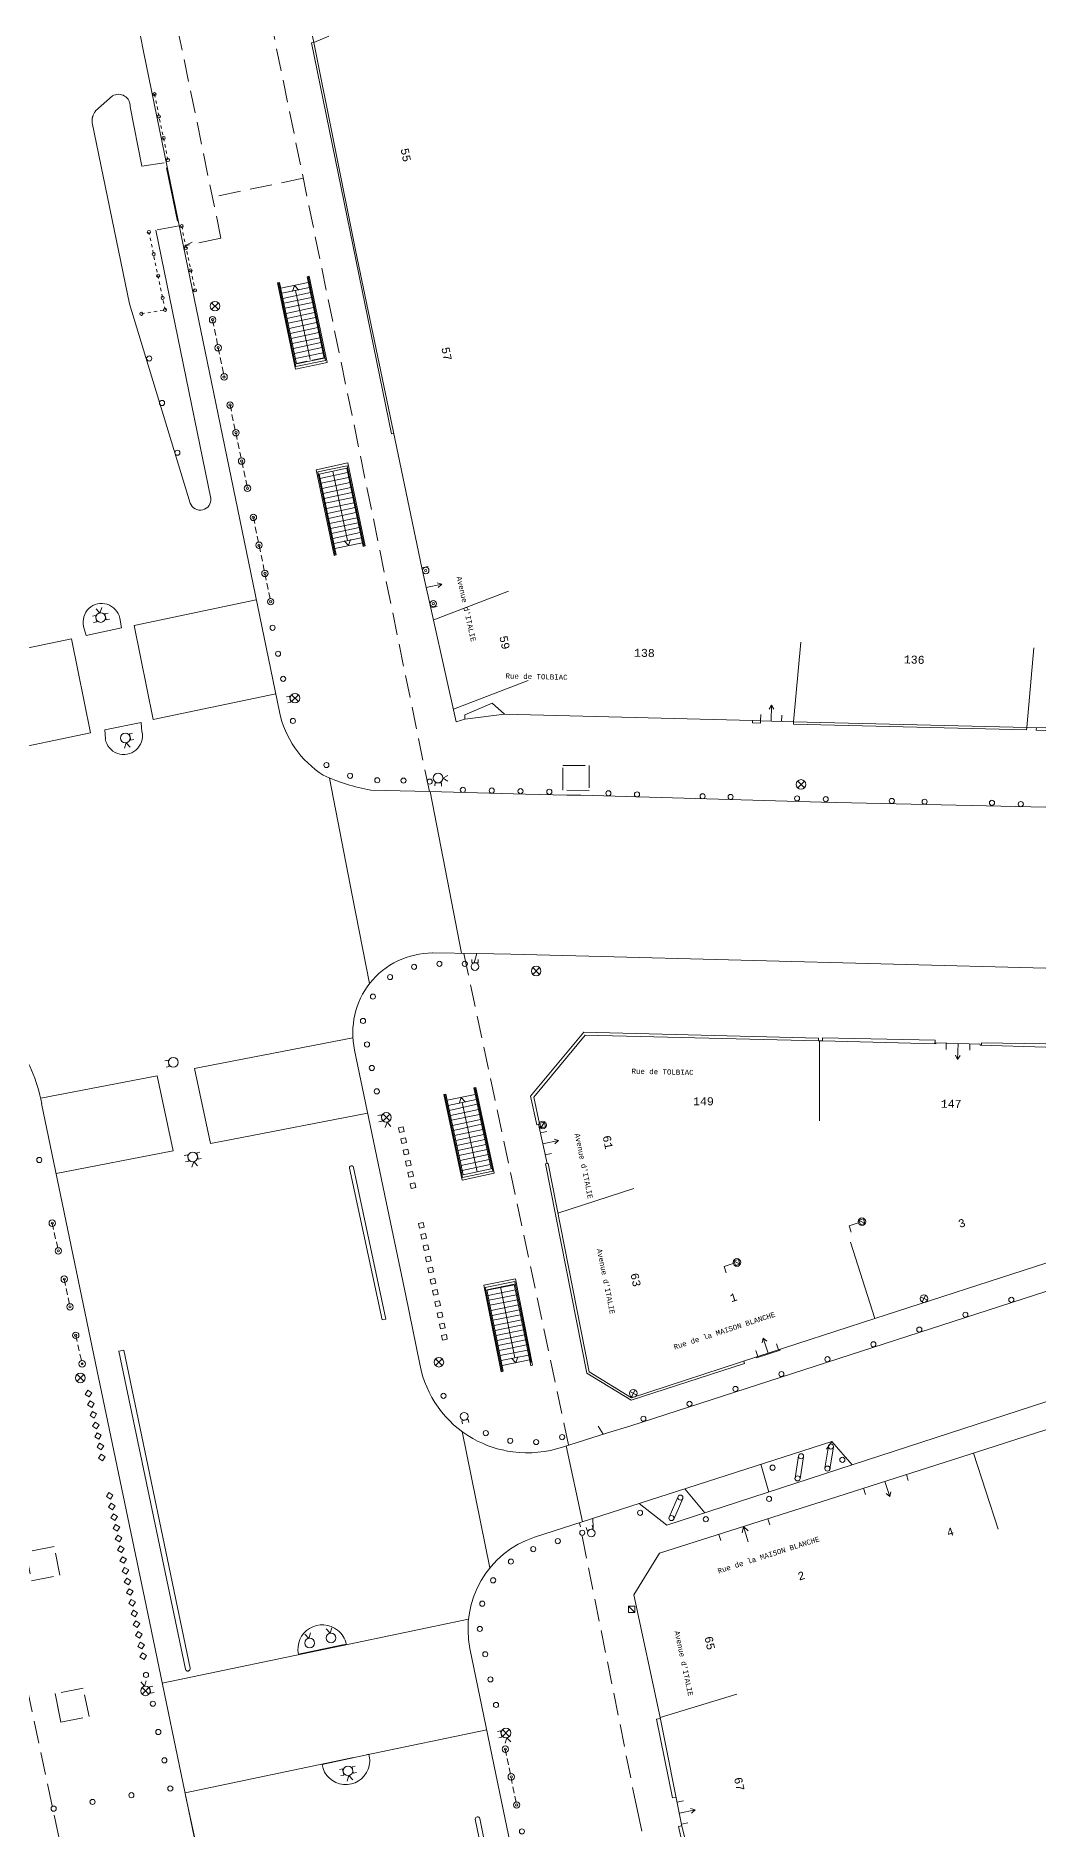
# Model space of a CAD drawing. Extents: x 601451 to 601579, y 125017 to 125130.
# Drawn here: x 601515.6 to 601578.7, y 125017.4 to 125130 of the extents above; entities that cross this region are included whole.
import ezdxf
from ezdxf.enums import TextEntityAlignment as Align

# ---------------------------------------------------------------- set-up
doc = ezdxf.new("R2010")
doc.units = 0
doc.header["$MEASUREMENT"] = 0
for name, pattern in [('BBO', [0.6, 0.4, -0.2]), ('BPP', [0.4, 0.2, -0.2]), ('BTT', [2, 1.4, -0.6])]:
    doc.linetypes.add(name, pattern=pattern)
for name, color, linetype, lineweight in [('10', 7, 'Continuous', 0), ('11', 7, 'Continuous', 0), ('12', 7, 'Continuous', 0), ('13', 7, 'Continuous', 0), ('17', 7, 'Continuous', 0), ('18', 7, 'Continuous', 0), ('2', 7, 'Continuous', 0), ('28', 7, 'Continuous', 0), ('3', 7, 'Continuous', 0), ('7', 7, 'Continuous', 0), ('8', 7, 'Continuous', 0), ('9', 7, 'Continuous', 0)]:
    doc.layers.add(name, color=color, linetype=linetype, lineweight=lineweight)
doc.styles.add('MONOTXT', font='MONOTXT')

# ---------------------------------------------------------------- blocks, each defined once
blk = doc.blocks.new('BVL')
at = {"layer": '13', "color": 253, "linetype": 'Continuous', "lineweight": 0}
for p, q in [((0.15, 0.15), (-0.15, 0.15)), ((-0.15, 0.15), (-0.15, -0.15)), ((0.15, -0.15), (0.15, 0.15)), ((-0.15, -0.15), (0.15, -0.15))]:
    blk.add_line(p, q, dxfattribs=at)
blk = doc.blocks.new('PIV')
at = {"layer": '13', "color": 253, "linetype": 'Continuous', "lineweight": 0}
blk.add_circle((0, 0), 0.16, dxfattribs=at)
blk = doc.blocks.new('BVO')
at = {"layer": '13', "color": 253, "linetype": 'Continuous', "lineweight": 0}
for radius in [0.2, 0.07]:
    blk.add_circle((0, 0), radius, dxfattribs=at)
blk = doc.blocks.new('LEL')
at = {"layer": '18', "color": 2, "linetype": 'Continuous', "lineweight": 0}
for p, q in [((0.21, 0.21), (-0.21, -0.21)), ((-0.21, 0.21), (0.21, -0.21))]:
    blk.add_line(p, q, dxfattribs=at)
blk.add_circle((0, 0), 0.3, dxfattribs=at)
blk = doc.blocks.new('PFE')
at = {"layer": '17', "color": 2, "linetype": 'Continuous', "lineweight": 0}
blk.add_circle((0, 0), 0.3, dxfattribs=at)
blk = doc.blocks.new('FEMG')
at = {"layer": '17', "color": 2, "linetype": 'Continuous', "lineweight": 0}
blk.add_lwpolyline([(0.61, 0.18), (0.3, 0), (0.61, -0.18)], dxfattribs=at)
blk = doc.blocks.new('FEPG')
at = {"layer": '17', "color": 2, "linetype": 'Continuous', "lineweight": 0}
blk.add_lwpolyline([(-0.2, -0.5), (-0.2, -0.3), (0.2, -0.3), (0.2, -0.5)], dxfattribs=at)
blk = doc.blocks.new('LPA')
at = {"layer": '3', "color": 5, "linetype": 'Continuous', "lineweight": 0}
blk.add_line((0, 0), (0, 5), dxfattribs=at)
blk = doc.blocks.new('P1')
at = {"layer": '10', "color": 253, "linetype": 'Continuous', "lineweight": 0}
blk.add_circle((0, 0), 0.1, dxfattribs=at)
blk = doc.blocks.new('ESC')
at = {"layer": '11', "color": 1, "linetype": 'Continuous', "lineweight": 0}
blk.add_lwpolyline([(-0.35, -0.2), (0, 0), (-0.35, 0.2)], dxfattribs=at)
blk = doc.blocks.new('SPO')
at = {"layer": '11', "color": 1, "linetype": 'Continuous', "lineweight": 0}
blk.add_line((0, 0), (0, 0.4), dxfattribs=at)
blk = doc.blocks.new('ACP')
at = {"layer": '11', "color": 1, "linetype": 'Continuous', "lineweight": 0}
blk.add_line((0, 0), (0, 1), dxfattribs=at)
blk.add_lwpolyline([(0.15, 0.74), (0, 1), (-0.15, 0.74)], dxfattribs=at)
blk = doc.blocks.new('SBAD')
at = {"layer": '11', "color": 1, "linetype": 'Continuous', "lineweight": 0}
blk.add_line((0, 0), (-0.15, 0.58), dxfattribs=at)
blk = doc.blocks.new('SBAG')
at = {"layer": '11', "color": 1, "linetype": 'Continuous', "lineweight": 0}
blk.add_line((0, 0), (0.15, 0.58), dxfattribs=at)
blk = doc.blocks.new('ACV')
at = {"layer": '11', "color": 1, "linetype": 'Continuous', "lineweight": 0}
blk.add_line((0, 0), (0, 1), dxfattribs=at)
blk.add_lwpolyline([(-0.2, 0.35), (0, 0), (0.2, 0.35)], dxfattribs=at)
blk = doc.blocks.new('A2R')
at = {"layer": '13', "color": 253, "linetype": 'Continuous', "lineweight": 0}
for p, q in [((0, 0.16), (1.4, 0.16)), ((0, -0.16), (1.4, -0.16))]:
    blk.add_line(p, q, dxfattribs=at)
for centre in [(0, 0), (1.4, 0)]:
    blk.add_circle(centre, 0.16, dxfattribs=at)
blk = doc.blocks.new('LEMB')
at = {"layer": '18', "color": 2, "linetype": 'Continuous', "lineweight": 0}
for p, q in [((-0.17, 0.07), (0.17, 0.41)), ((-0.17, 0.41), (0.17, 0.07))]:
    blk.add_line(p, q, dxfattribs=at)
blk.add_circle((0, 0.24), 0.24, dxfattribs=at)
blk = doc.blocks.new('REB')
at = {"layer": '18', "color": 2, "linetype": 'Continuous', "lineweight": 0}
blk.add_lwpolyline([(-0.2, 0.2), (0.2, -0.2), (-0.2, -0.2), (-0.2, 0.2), (0.2, 0.2), (0.2, -0.2)], dxfattribs=at)
blk = doc.blocks.new('RABRND')
at = {"layer": '18', "color": 2, "linetype": 'Continuous', "lineweight": 0}
blk.add_lwpolyline([(0.69, 6.15), (0.99, 5.85), (0.69, 5.85), (0.69, 6.15), (0.99, 6.15), (0.99, 5.85)], dxfattribs=at)
blk.add_circle((0.84, 6), 0.24, dxfattribs=at)
at = {"layer": '28', "color": 7, "linetype": 'Continuous', "lineweight": 0}
blk.add_lwpolyline([(0.6, 6), (0, 6), (0, 5.6)], dxfattribs=at)
blk = doc.blocks.new('RABB')
at = {"layer": '18', "color": 2, "linetype": 'Continuous', "lineweight": 0}
blk.add_lwpolyline([(-0.15, 0.39), (0.15, 0.09), (-0.15, 0.09), (-0.15, 0.39), (0.15, 0.39), (0.15, 0.09)], dxfattribs=at)
blk.add_circle((0, 0.24), 0.24, dxfattribs=at)
blk = doc.blocks.new('POF')
at = {"layer": '17', "color": 2, "linetype": 'Continuous', "lineweight": 0}
blk.add_circle((0, 0), 0.24, dxfattribs=at)
blk = doc.blocks.new('FEPP')
at = {"layer": '17', "color": 2, "linetype": 'Continuous', "lineweight": 0}
blk.add_lwpolyline([(-0.2, -0.44), (-0.2, -0.24), (0.2, -0.24), (0.2, -0.44)], dxfattribs=at)

msp = doc.modelspace()

# ---------------------------------------------------------------- linework, layer by layer
at = {"layer": '10', "color": 253, "linetype": 'BPP', "lineweight": 0}
for p, q in [((601523.83, 125122.22), (601522.99, 125126.33)), ((601524.69, 125118.08), (601525.52, 125114.07))]:
    msp.add_line(p, q, dxfattribs=at)
at = {"layer": '10', "color": 253, "linetype": 'BBO', "lineweight": 0}
for p, q in [((601526.62, 125112.23), (601527.34, 125108.66)), ((601527.71, 125106.9), (601528.8, 125101.7)), ((601529.17, 125099.88), (601530.25, 125094.61)), ((601516.6, 125055.77), (601516.98, 125054.04)), ((601516.6, 125055.77), (601516.98, 125054.04)), ((601517.35, 125052.27), (601517.71, 125050.54)), ((601517.35, 125052.27), (601517.71, 125050.54)), ((601518.07, 125048.76), (601518.47, 125046.98)), ((601518.07, 125048.76), (601518.47, 125046.98)), ((601544.91, 125022.9), (601545.62, 125019.41))]:
    msp.add_line(p, q, dxfattribs=at)
at = {"layer": '10', "color": 253, "linetype": 'BPP', "lineweight": 0}
msp.add_lwpolyline([(601522.17, 125112.6), (601523.65, 125112.85), (601522.64, 125117.71)], dxfattribs=at)
at = {"layer": '11', "color": 1, "linetype": 'Continuous', "lineweight": 0}
for p, q in [((601532.95, 125129.57), (601532.8, 125129.54)), ((601537.79, 125105.11), (601532.8, 125129.54)), ((601530.88, 125114.2), (601532.6, 125114.56)), ((601530.95, 125113.89), (601532.67, 125114.24)), ((601531.01, 125113.57), (601532.73, 125113.93)), ((601532.71, 125109.74), (601531.81, 125114.07)), ((601531.08, 125113.26), (601532.8, 125113.62)), ((601531.14, 125112.95), (601532.86, 125113.3)), ((601531.21, 125112.63), (601532.93, 125112.99)), ((601531.27, 125112.32), (601532.99, 125112.68)), ((601531.34, 125112.01), (601533.06, 125112.37)), ((601531.4, 125111.69), (601533.12, 125112.05)), ((601531.47, 125111.38), (601533.19, 125111.74)), ((601531.53, 125111.07), (601533.26, 125111.43)), ((601531.6, 125110.75), (601533.32, 125111.11)), ((601531.67, 125110.44), (601533.39, 125110.8)), ((601531.73, 125110.13), (601533.45, 125110.49)), ((601531.8, 125109.81), (601533.52, 125110.17)), ((601531.86, 125109.5), (601532.51, 125109.64)), ((601532.87, 125109.71), (601533.58, 125109.86)), ((601537.94, 125105.14), (601537.79, 125105.11)), ((601534.28, 125097.51), (601533.19, 125102.72)), ((601535.05, 125102.68), (601533.33, 125102.32)), ((601534.14, 125102.77), (601535.05, 125098.43)), ((601535.12, 125102.37), (601533.4, 125102.01)), ((601535.19, 125102.06), (601533.47, 125101.69)), ((601535.25, 125101.74), (601533.53, 125101.38)), ((601535.32, 125101.43), (601533.6, 125101.07)), ((601535.38, 125101.12), (601533.66, 125100.76)), ((601535.45, 125100.8), (601533.73, 125100.44)), ((601535.52, 125100.49), (601533.8, 125100.13)), ((601535.58, 125100.18), (601533.86, 125099.82)), ((601535.65, 125099.86), (601533.93, 125099.5)), ((601535.71, 125099.55), (601533.99, 125099.19)), ((601535.78, 125099.24), (601534.06, 125098.88)), ((601535.84, 125098.93), (601534.13, 125098.56)), ((601535.91, 125098.61), (601534.19, 125098.25)), ((601535.98, 125098.3), (601534.26, 125097.94)), ((601542.39, 125087.27), (601544.87, 125087.58)), ((601560.36, 125087.18), (601560.36, 125087.05)), ((601560.36, 125087.05), (601560.86, 125087.03)), ((601560.86, 125087.03), (601560.86, 125087.16)), ((601562.91, 125087.11), (601562.91, 125086.96)), ((601562.91, 125086.96), (601577.48, 125086.61)), ((601577.48, 125086.61), (601577.49, 125086.75)), ((601578.1, 125086.74), (601578.09, 125086.58)), ((601578.09, 125086.58), (601578.69, 125086.57)), ((601549.82, 125067.7), (601546.49, 125063.7)), ((601564.48, 125067.33), (601549.82, 125067.7)), ((601564.48, 125067.33), (601564.48, 125067.17)), ((601571.76, 125067.21), (601564.74, 125067.35)), ((601564.74, 125067.35), (601564.74, 125067.17)), ((601571.75, 125066.98), (601571.76, 125067.21)), ((601543.03, 125063.82), (601541.28, 125063.45)), ((601543.1, 125063.51), (601541.34, 125063.13)), ((601543.15, 125058.97), (601542.22, 125063.32)), ((601546.49, 125063.7), (601546.88, 125061.91)), ((601543.16, 125063.2), (601541.41, 125062.82)), ((601543.23, 125062.88), (601541.48, 125062.51)), ((601543.3, 125062.57), (601541.54, 125062.2)), ((601543.36, 125062.26), (601541.61, 125061.88)), ((601543.43, 125061.95), (601541.68, 125061.57)), ((601543.5, 125061.63), (601541.74, 125061.26)), ((601543.57, 125061.32), (601541.81, 125060.94)), ((601543.63, 125061.01), (601541.88, 125060.63)), ((601546.88, 125061.91), (601546.99, 125061.94)), ((601547.12, 125061.41), (601547.51, 125061.49)), ((601543.7, 125060.69), (601541.95, 125060.32)), ((601543.77, 125060.38), (601542.01, 125060.01)), ((601543.83, 125060.07), (601542.08, 125059.69)), ((601547.4, 125060.04), (601547.79, 125060.12)), ((601543.9, 125059.76), (601542.15, 125059.38)), ((601543.97, 125059.44), (601542.21, 125059.07)), ((601544.72, 125046.5), (601543.66, 125051.75)), ((601543.77, 125051.58), (601545.48, 125051.92)), ((601543.83, 125051.26), (601545.54, 125051.61)), ((601543.89, 125050.95), (601545.61, 125051.29)), ((601543.95, 125050.64), (601545.67, 125050.98)), ((601544.62, 125051.79), (601545.51, 125047.36)), ((601544.02, 125050.32), (601545.73, 125050.67)), ((601544.08, 125050.01), (601545.8, 125050.35)), ((601544.14, 125049.7), (601545.86, 125050.04)), ((601544.21, 125049.38), (601545.92, 125049.73)), ((601544.27, 125049.07), (601545.98, 125049.41)), ((601544.33, 125048.76), (601546.05, 125049.1)), ((601544.4, 125048.44), (601546.11, 125048.79)), ((601544.46, 125048.13), (601546.17, 125048.47)), ((601544.52, 125047.81), (601546.24, 125048.16)), ((601544.58, 125047.5), (601546.3, 125047.84)), ((601544.65, 125047.19), (601546.36, 125047.53)), ((601544.71, 125046.87), (601546.43, 125047.22)), ((601560.87, 125040.7), (601561.37, 125038.96)), ((601556.12, 125039.17), (601557.38, 125037.66)), ((601554.6, 125024.82), (601554.36, 125024.77)), ((601554.36, 125024.77), (601555.36, 125019.85)), ((601555.59, 125019.9), (601555.36, 125019.85)), ((601555.95, 125018.11), (601555.74, 125018.07)), ((601555.74, 125018.07), (601555.87, 125017.41))]:
    msp.add_line(p, q, dxfattribs=at)
for points in [[(601530.74, 125114.55), (601531.83, 125109.3), (601533.68, 125109.69), (601532.59, 125114.93)], [(601533.19, 125102.72), (601535.03, 125103.11), (601536.09, 125098.09)], [(601578.69, 125066.97), (601574.66, 125067.04), (601574.66, 125066.9)], [(601541.13, 125063.82), (601542.24, 125058.62), (601544.13, 125059.02), (601543.01, 125064.23)], [(601547.52, 125059.49), (601547.42, 125059.47), (601550.01, 125046.39), (601552.77, 125044.71), (601559.86, 125047.01), (601559.81, 125047.15)], [(601543.66, 125051.75), (601545.51, 125052.12), (601546.52, 125047.06)], [(601562.07, 125047.89), (601562.09, 125047.83), (601560.61, 125047.35), (601560.59, 125047.4)]]:
    msp.add_lwpolyline(points, dxfattribs=at)
at = {"layer": '12', "color": 30, "linetype": 'Continuous', "lineweight": 0}
msp.add_line((601523.75, 125121.72), (601524.42, 125118.39), dxfattribs=at)
at = {"layer": '17', "color": 2, "linetype": 'Continuous', "lineweight": 0}
for p, q in [((601529.35, 125094.73), (601521.72, 125093.13)), ((601521.72, 125093.13), (601522.9, 125087.24)), ((601517.8, 125092.3), (601510.53, 125090.77)), ((601519, 125086.42), (601517.8, 125092.3)), ((601530.57, 125088.86), (601522.9, 125087.24)), ((601519, 125086.42), (601510.77, 125084.69)), ((601535.35, 125076.27), (601533.93, 125083.59)), ((601541.42, 125076.51), (601540.21, 125082.74)), ((601536.42, 125070.76), (601535.35, 125076.27)), ((601542.17, 125072.64), (601541.42, 125076.51)), ((601535.38, 125067.36), (601526.66, 125065.66)), ((601526.66, 125065.66), (601525.48, 125065.44)), ((601526.66, 125065.66), (601525.48, 125065.44)), ((601523.15, 125064.98), (601515.88, 125063.58)), ((601523.15, 125064.98), (601515.88, 125063.58)), ((601523.15, 125064.98), (601524.15, 125060.29)), ((601523.15, 125064.98), (601524.15, 125060.29)), ((601526.49, 125060.74), (601525.48, 125065.44)), ((601526.49, 125060.74), (601525.48, 125065.44)), ((601536.31, 125062.65), (601527.69, 125060.98)), ((601524.15, 125060.29), (601516.85, 125058.87)), ((601524.15, 125060.29), (601516.85, 125058.87)), ((601527.69, 125060.98), (601526.49, 125060.74)), ((601527.69, 125060.98), (601526.49, 125060.74)), ((601542.21, 125042.75), (601543.95, 125034.24)), ((601548.71, 125041.85), (601549.73, 125037.11)), ((601542.61, 125031.03), (601534.65, 125029.36)), ((601534.65, 125029.36), (601523.48, 125027.02)), ((601534.65, 125029.36), (601523.48, 125027.02)), ((601543.75, 125024.11), (601536.16, 125022.52)), ((601535.43, 125022.37), (601524.9, 125020.16)), ((601535.43, 125022.37), (601524.9, 125020.16)), ((601524.93, 125020.01), (601525.48, 125017.41)), ((601524.93, 125020.01), (601525.48, 125017.41))]:
    msp.add_line(p, q, dxfattribs=at)
msp.add_lwpolyline([(601521.43, 125113.22), (601519.1, 125124.53), (601519.09, 125124.76), (601519.13, 125124.94)], dxfattribs=at)
at = {"layer": '3', "color": 5, "linetype": 'Continuous', "lineweight": 0}
msp.add_line((601532.95, 125129.55), (601533.89, 125129.96), dxfattribs=at)
at = {"layer": '7', "color": 6, "linetype": 'Continuous', "lineweight": 0}
for p, q in [((601532.86, 125129.96), (601532.95, 125129.55)), ((601532.95, 125129.55), (601535.56, 125116.58)), ((601535.56, 125116.58), (601539.69, 125096.72)), ((601546.69, 125063.64), (601549.91, 125067.52)), ((601564.73, 125067.17), (601571.81, 125066.98)), ((601571.81, 125067.04), (601574.59, 125066.96)), ((601571.81, 125067.04), (601571.81, 125066.98)), ((601574.59, 125066.96), (601574.59, 125066.9)), ((601574.59, 125066.9), (601578.69, 125066.77)), ((601578.69, 125053.27), (601568.01, 125049.82)), ((601568.01, 125049.82), (601560.69, 125047.44)), ((601560.69, 125047.44), (601552.79, 125044.85)), ((601578.69, 125042.86), (601574.94, 125041.65)), ((601554.59, 125024.87), (601555.93, 125018.2)), ((601555.93, 125018.2), (601556.1, 125017.41))]:
    msp.add_line(p, q, dxfattribs=at)
for points in [[(601578.69, 125086.72), (601577.49, 125086.75), (601562.91, 125087.1), (601560.86, 125087.16), (601560.36, 125087.18), (601544.87, 125087.58), (601544.08, 125088.26), (601542.39, 125087.54), (601542.39, 125087.27), (601541.84, 125087.11), (601539.69, 125096.72)], [(601549.91, 125067.52), (601564.48, 125067.17), (601564.73, 125067.17)], [(601546.69, 125063.64), (601547.05, 125061.97), (601546.99, 125061.96), (601547.52, 125059.49), (601547.58, 125059.5), (601550.15, 125046.49), (601552.79, 125044.85)], [(601574.94, 125041.65), (601565.17, 125038.52), (601554.54, 125035.14)], [(601554.59, 125024.87), (601552.95, 125032.55), (601554.54, 125035.14)]]:
    msp.add_lwpolyline(points, dxfattribs=at)
at = {"layer": '8', "color": 4, "linetype": 'BTT', "lineweight": 0}
for p, q in [((601527.14, 125117.33), (601524.54, 125129.96)), ((601540.17, 125082.74), (601530.46, 125129.96)), ((601522.21, 125121.82), (601523.71, 125122.06)), ((601532.29, 125121.07), (601526.61, 125119.9)), ((601524.53, 125118.11), (601523.08, 125117.83)), ((601527.14, 125117.33), (601524.8, 125116.84)), ((601542.32, 125072.63), (601548.87, 125041.9)), ((601553.14, 125019.14), (601549.55, 125037.03)), ((601517.13, 125024.58), (601516.78, 125026.37)), ((601517.13, 125024.58), (601516.78, 125026.37)), ((601553.14, 125019.14), (601553.51, 125017.41))]:
    msp.add_line(p, q, dxfattribs=at)
at = {"layer": '8', "color": 4, "linetype": 'Continuous', "lineweight": 0}
for p, q in [((601519.31, 125125.28), (601520.37, 125126.22)), ((601521.47, 125125.54), (601522.21, 125121.82)), ((601523.08, 125117.83), (601526.52, 125101.07)), ((601540.17, 125082.74), (601536.5, 125082.83)), ((601540.17, 125082.74), (601546.18, 125082.59)), ((601550.12, 125072.46), (601578.69, 125071.7)), ((601537.21, 125049.72), (601535.18, 125059.2)), ((601537.45, 125049.77), (601535.42, 125059.25)), ((601578.69, 125051.51), (601552.75, 125043.11)), ((601537.21, 125049.72), (601537.45, 125049.77)), ((601521.07, 125047.83), (601520.77, 125047.77)), ((601521.07, 125047.83), (601520.77, 125047.77)), ((601520.77, 125047.77), (601524.92, 125027.9)), ((601520.77, 125047.77), (601524.92, 125027.9)), ((601521.07, 125047.83), (601525.22, 125027.97)), ((601521.07, 125047.83), (601525.22, 125027.97)), ((601566.58, 125040.66), (601578.69, 125044.6)), ((601522.58, 125031.37), (601525.47, 125017.41)), ((601522.58, 125031.37), (601525.47, 125017.41)), ((601534.65, 125029.4), (601531.98, 125028.84)), ((601534.65, 125029.4), (601531.98, 125028.84)), ((601534.65, 125029.4), (601534.98, 125029.47)), ((601525.1, 125027.79), (601525.11, 125027.79)), ((601525.1, 125027.79), (601525.11, 125027.79)), ((601533.46, 125021.93), (601536.16, 125022.53)), ((601533.46, 125021.93), (601536.16, 125022.53)), ((601536.16, 125022.53), (601536.39, 125022.58)), ((601543.26, 125017.41), (601543.03, 125018.53)), ((601543.31, 125018.57), (601543.55, 125017.41))]:
    msp.add_line(p, q, dxfattribs=at)
for points in [[(601522.11, 125129.96), (601522.31, 125129), (601524.81, 125116.8), (601527.78, 125102.37), (601530.8, 125087.73)], [(601525.22, 125100.76), (601521.43, 125113.22), (601519.1, 125124.53)], [(601518.56, 125093.07), (601518.72, 125092.5), (601520.93, 125092.98), (601520.82, 125093.59)], [(601519.92, 125086.04), (601519.88, 125086.61), (601522.15, 125087.07), (601522.21, 125086.46)], [(601546.18, 125082.59), (601548.76, 125082.53), (601549.62, 125082.53)], [(601549.62, 125082.53), (601564.66, 125082.09), (601578.69, 125081.76)], [(601540.37, 125072.67), (601543.14, 125072.62), (601545.25, 125072.59), (601550.12, 125072.46), (601550.12, 125072.46)], [(601535.48, 125066.59), (601537.46, 125057.1), (601538.69, 125051.25), (601539.57, 125046.96)], [(601515.94, 125063.24), (601519.2, 125047.53), (601522.58, 125031.37)], [(601515.94, 125063.24), (601519.2, 125047.53), (601522.58, 125031.37)], [(601552.75, 125043.11), (601551.23, 125042.64), (601548.48, 125041.78)], [(601566.58, 125040.66), (601565.31, 125042.13), (601546.74, 125036.15)], [(601566.58, 125040.66), (601555, 125036.89), (601553.27, 125038.25)], [(601542.7, 125029.19), (601544.44, 125020.73), (601545.1, 125017.52), (601545.13, 125017.41)]]:
    msp.add_lwpolyline(points, dxfattribs=at)
at = {"layer": '8', "color": 4, "linetype": 'BTT', "lineweight": 0}
for points in [[(601548.51, 125084.38), (601550.16, 125084.37), (601550.15, 125082.82), (601548.5, 125082.83)], [(601515.31, 125033.42), (601517.07, 125033.77), (601516.72, 125035.57), (601514.95, 125035.22)], [(601515.31, 125033.42), (601517.07, 125033.77), (601516.72, 125035.57), (601514.95, 125035.22)], [(601517.13, 125024.58), (601518.9, 125024.93), (601518.54, 125026.72), (601516.78, 125026.37)], [(601517.13, 125024.58), (601518.9, 125024.93), (601518.54, 125026.72), (601516.78, 125026.37)]]:
    msp.add_lwpolyline(points, close=True, dxfattribs=at)
msp.add_lwpolyline([(601517.01, 125017.41), (601512.83, 125037.17), (601509.35, 125054.02)], dxfattribs=at)
msp.add_lwpolyline([(601517.01, 125017.41), (601512.83, 125037.17), (601509.35, 125054.02)], dxfattribs=at)
at = {"layer": '8', "color": 4, "linetype": 'Continuous', "lineweight": 0}
for centre, radius, start, end in [((601520.74, 125125.59), 0.731, 356.4038, 121.0768), ((601520.02, 125124.68), 0.931, 140.2852, 189.5669), ((601525.85, 125101.01), 0.674, 201.2495, 5.3249), ((601519.69, 125093.34), 1.16, 12.5223, 193.3617), ((601536.85, 125088.99), 6.18, 191.7562, 237.598), ((601521.07, 125086.23), 1.17, 189.5169, 11.2069), ((601538.53, 125094.41), 11.75, 244.8703, 260.0564), ((601540.39, 125067.59), 5.07, 90.1843, 141.1252), ((601540.54, 125067.64), 5.16, 142.5568, 191.7258), ((601506.38, 125061.46), 9.73, 10.5675, 36.3496), ((601506.38, 125061.46), 9.73, 10.5675, 36.3496), ((601535.3, 125059.24), 0.125, 7.6351, 196.4971), ((601546.26, 125048.22), 6.81, 190.6976, 240.2354), ((601546.22, 125048.18), 6.75, 240.3799, 262.9014), ((601546.28, 125048.48), 7.06, 262.7195, 288.2221), ((601548.62, 125030.41), 6.04, 108.1136, 191.6317), ((601533.48, 125029.14), 1.53, 51.4127, 191.4616), ((601533.48, 125029.14), 1.53, 51.4127, 191.4616), ((601533.48, 125029.14), 1.53, 12.1584, 51.4127), ((601525.07, 125027.93), 0.15, 191.8097, 281.8385), ((601525.07, 125027.93), 0.15, 191.8097, 281.8385), ((601525.08, 125027.93), 0.15, 281.8385, 11.807), ((601525.08, 125027.93), 0.15, 281.8385, 11.807), ((601534.94, 125022.18), 1.5, 189.4838, 339.594), ((601534.94, 125022.18), 1.5, 189.4838, 339.594), ((601534.94, 125022.18), 1.5, 339.594, 15.6808), ((601543.18, 125018.52), 0.144, 19.398, 176.5171)]:
    msp.add_arc(centre, radius, start, end, dxfattribs=at)
at = {"layer": '9', "color": 3, "linetype": 'Continuous', "lineweight": 0}
for p, q in [((601533.09, 125102.86), (601535.07, 125103.28)), ((601534.22, 125097.5), (601533.09, 125102.86)), ((601533.28, 125102.59), (601535, 125102.95)), ((601536.03, 125098.07), (601535, 125102.95)), ((601536.15, 125098.1), (601535.07, 125103.28)), ((601534.34, 125097.53), (601533.28, 125102.59)), ((601534.34, 125097.53), (601534.22, 125097.5)), ((601536.03, 125098.07), (601536.15, 125098.1)), ((601541.07, 125063.81), (601541.19, 125063.84)), ((601541.07, 125063.81), (601542.21, 125058.46)), ((601541.19, 125063.84), (601542.28, 125058.79)), ((601543.07, 125064.24), (601542.95, 125064.22)), ((601542.95, 125064.22), (601544.03, 125059.16)), ((601543.07, 125064.24), (601544.22, 125058.89)), ((601544.22, 125058.89), (601542.21, 125058.46)), ((601544.03, 125059.16), (601542.28, 125058.79)), ((601543.57, 125051.89), (601545.54, 125052.29)), ((601546.62, 125046.89), (601545.54, 125052.29)), ((601544.66, 125046.49), (601543.57, 125051.89)), ((601543.76, 125051.61), (601545.47, 125051.96)), ((601544.78, 125046.52), (601543.76, 125051.61)), ((601546.5, 125046.86), (601545.47, 125051.96)), ((601544.78, 125046.52), (601544.66, 125046.49)), ((601546.62, 125046.89), (601546.5, 125046.86))]:
    msp.add_line(p, q, dxfattribs=at)
msp.add_lwpolyline([(601530.68, 125114.54), (601531.8, 125109.14), (601533.78, 125109.55), (601532.65, 125114.95), (601532.53, 125114.92), (601533.59, 125109.83), (601531.87, 125109.47), (601530.81, 125114.56)], close=True, dxfattribs=at)

# ---------------------------------------------------------------- block references
at = {"layer": '10', "color": 253, "linetype": 'Continuous', "lineweight": 0, "xscale": 0.9999976749069966, "yscale": 0.9999976749069966, "rotation": 281.9327672125526}
for p in [(601522.99, 125126.33), (601523.26, 125124.94), (601523.56, 125123.59), (601523.83, 125122.22), (601522.64, 125117.71), (601524.69, 125118.08), (601522.94, 125116.33), (601524.95, 125116.7), (601523.22, 125114.98), (601525.24, 125115.32), (601525.52, 125114.07), (601523.5, 125113.6), (601523.65, 125112.85), (601522.17, 125112.6)]:
    msp.add_blockref('P1', p, dxfattribs=at)
at = {"layer": '11', "color": 1, "linetype": 'Continuous', "lineweight": 0}
for name, p, xscale, yscale, rotation in [('SBAD', (601524.8, 125116.81), 0.9999987660862381, 0.9999987660862381, 282.2225151282728), ('ESC', (601531.74, 125114.38), 1.000000279139601, 1.000000279139601, 101.7906974175071), ('ESC', (601535.12, 125098.12), 1.000002452470639, 1.000002452470639, 281.9043503855706), ('SPO', (601539.69, 125096.72), 1.00000010425723, 1.00000010425723, 282.2781948949838), ('ACP', (601539.97, 125095.49), 1.00000010425723, 1.00000010425723, 282.2781948949838), ('SPO', (601540.27, 125094.22), 1.00000010425723, 1.00000010425723, 282.2781948949838), ('ACP', (601561.52, 125087.15), 0.9999987315650803, 0.9999987315650803, 358.3252930156128), ('SPO', (601560.86, 125087.16), 0.9999987315650803, 0.9999987315650803, 358.3252930156128), ('SPO', (601562.17, 125087.13), 0.9999987315650803, 0.9999987315650803, 358.3252930156128), ('SBAG', (601543.14, 125072.62), 0.9999986942900351, 0.9999986942900351, 178.1435123248932), ('SPO', (601572.46, 125067.02), 0.9999980472240839, 0.9999980472240839, 178.4798322094031), ('ACP', (601573.2, 125067), 0.9999980472240839, 0.9999980472240839, 178.4798322094031), ('SPO', (601573.94, 125066.98), 0.9999980472240839, 0.9999980472240839, 178.4798322094031), ('ESC', (601542.15, 125063.63), 0.9999983272207538, 0.9999983272207538, 101.4725581633091), ('ACP', (601547.26, 125060.73), 0.9999995279475009, 0.9999995279475009, 281.4782613879185), ('ACP', (601561.33, 125047.64), 1.000000336201337, 1.000000336201337, 17.95293143435298), ('SPO', (601560.69, 125047.44), 1.000000336201337, 1.000000336201337, 17.95293143435298), ('SPO', (601561.98, 125047.85), 1.000000336201337, 1.000000336201337, 17.95293143435298), ('ESC', (601545.57, 125047.04), 0.9999982462954901, 0.9999982462954901, 281.3538853118691), ('SBAD', (601551.03, 125042.58), 1.000001733741239, 1.000001733741239, 17.52851428850234), ('SBAD', (601565.31, 125042.13), 1.000001245198808, 1.000001245198808, 130.8536145906066), ('ACP', (601568.63, 125039.63), 1.000001214700135, 1.000001214700135, 198.0996567247167), ('SPO', (601569.97, 125040.06), 0.9999989124975668, 0.9999989124975668, 197.7822394766478), ('SPO', (601567.3, 125039.2), 0.9999989124975668, 0.9999989124975668, 197.7822394766478), ('SBAG', (601550.37, 125037.32), 0.9999977225254274, 0.9999977225254274, 198.1890058680966), ('SPO', (601558.25, 125036.32), 1.00000170031523, 1.00000170031523, 197.6485871953859), ('ACV', (601559.79, 125036.81), 1.00000170031523, 1.00000170031523, 197.6485871953859), ('SPO', (601561.32, 125037.29), 1.00000170031523, 1.00000170031523, 197.6485871953859), ('SPO', (601555.65, 125019.59), 0.999999117824674, 0.999999117824674, 281.3974195004305), ('ACP', (601555.79, 125018.9), 0.999999117824674, 0.999999117824674, 281.3974195004305), ('SPO', (601555.93, 125018.21), 0.999999117824674, 0.999999117824674, 281.3974195004305)]:
    msp.add_blockref(name, p, dxfattribs=dict(at, xscale=xscale, yscale=yscale, rotation=rotation))
at = {"layer": '13', "color": 253, "linetype": 'Continuous', "lineweight": 0}
for name, p, xscale, yscale, rotation in [('BVO', (601526.62, 125112.23), 1.000000745987561, 1.000000745987561, 282.4106496345472), ('BVO', (601526.97, 125110.48), 1.000000745987561, 1.000000745987561, 282.4106496345472), ('PIV', (601522.66, 125109.81), 0.9999976749069966, 0.9999976749069966, 281.9327672125526), ('BVO', (601527.34, 125108.66), 1.000000745987561, 1.000000745987561, 282.4106496345472), ('PIV', (601523.46, 125107.03), 0.9999976749069966, 0.9999976749069966, 281.9327672125526), ('BVO', (601527.71, 125106.9), 1.000000745987561, 1.000000745987561, 282.4106496345472), ('BVO', (601528.08, 125105.17), 1.000000745987561, 1.000000745987561, 282.4106496345472), ('PIV', (601524.42, 125103.92), 0.9999976749069966, 0.9999976749069966, 281.9327672125526), ('BVO', (601528.43, 125103.4), 1.000000745987561, 1.000000745987561, 282.4106496345472), ('BVO', (601528.8, 125101.7), 1.000000745987561, 1.000000745987561, 282.4106496345472), ('BVO', (601529.17, 125099.88), 1.000000745987561, 1.000000745987561, 282.4106496345472), ('BVO', (601529.52, 125098.14), 1.000000745987561, 1.000000745987561, 282.4106496345472), ('BVO', (601529.89, 125096.38), 1.000000745987561, 1.000000745987561, 282.4106496345472), ('BVO', (601539.94, 125096.56), 1.000000755788774, 1.000000755788774, 281.9000082144647), ('BVO', (601530.25, 125094.61), 1.000000745987561, 1.000000745987561, 282.4106496345472), ('BVO', (601540.41, 125094.49), 1.000000755788774, 1.000000755788774, 281.9000082144647), ('PIV', (601530.37, 125092.98), 1.000000745987561, 1.000000745987561, 282.4106496345472), ('PIV', (601530.71, 125091.36), 1.000000745987561, 1.000000745987561, 282.4106496345472), ('PIV', (601531.03, 125089.79), 1.000000745987561, 1.000000745987561, 282.4106496345472), ('PIV', (601531.64, 125087.16), 1.000000343270357, 1.000000343270357, 358.6223549751228), ('PIV', (601533.73, 125084.4), 1.000000343270357, 1.000000343270357, 358.6223549751228), ('PIV', (601535.21, 125083.73), 1.000000343270357, 1.000000343270357, 358.6223549751228), ('PIV', (601536.91, 125083.45), 1.000002032591179, 1.000002032591179, 4.552198097585062), ('PIV', (601538.55, 125083.43), 1.000002032591179, 1.000002032591179, 4.552198097585062), ('PIV', (601540.19, 125083.37), 1.000002032591179, 1.000002032591179, 4.552198097585062), ('PIV', (601542.26, 125082.85), 1.000000631495501, 1.000000631495501, 17.69761024492706), ('PIV', (601544.06, 125082.81), 1.000000631495501, 1.000000631495501, 17.69761024492706), ('PIV', (601545.86, 125082.77), 1.000000631495501, 1.000000631495501, 17.69761024492706), ('PIV', (601547.66, 125082.73), 1.000000631495501, 1.000000631495501, 17.69761024492706), ('PIV', (601551.35, 125082.64), 1.000000631495501, 1.000000631495501, 17.69761024492706), ('PIV', (601553.14, 125082.57), 1.000000631495501, 1.000000631495501, 17.69761024492706), ('PIV', (601557.24, 125082.45), 1.000000631495501, 1.000000631495501, 17.69761024492706), ('PIV', (601558.99, 125082.41), 1.000000631495501, 1.000000631495501, 17.69761024492706), ('PIV', (601563.14, 125082.32), 1.000000631495501, 1.000000631495501, 17.69761024492706), ('PIV', (601564.93, 125082.27), 1.000000631495501, 1.000000631495501, 17.69761024492706), ('PIV', (601569.06, 125082.16), 1.000000631495501, 1.000000631495501, 17.69761024492706), ('PIV', (601571.11, 125082.11), 1.000000631495501, 1.000000631495501, 17.69761024492706), ('PIV', (601575.32, 125082.04), 1.000000631495501, 1.000000631495501, 17.69761024492706), ('PIV', (601577.12, 125081.96), 1.000000631495501, 1.000000631495501, 17.69761024492706), ('PIV', (601537.71, 125071.15), 0.9999986942900351, 0.9999986942900351, 178.1435123248932), ('PIV', (601539.21, 125071.79), 1.000001452542057, 1.000001452542057, 358.4926484660654), ('PIV', (601540.79, 125071.98), 1.000001452542057, 1.000001452542057, 358.4926484660654), ('PIV', (601542.38, 125071.98), 1.000001452542057, 1.000001452542057, 358.4926484660654), ('PIV', (601536.64, 125069.93), 0.9999986942900351, 0.9999986942900351, 178.1435123248932), ('PIV', (601536.02, 125068.41), 0.9999986942900351, 0.9999986942900351, 178.1435123248932), ('BVL', (601538.41, 125061.62), 1.000000279139601, 1.000000279139601, 281.7906974175071), ('BVL', (601538.56, 125060.92), 1.000000279139601, 1.000000279139601, 281.7906974175071), ('PIV', (601515.79, 125059.72), 1.000001565819713, 1.000001565819713, 101.5416788839334), ('PIV', (601515.79, 125059.72), 1.000001565819713, 1.000001565819713, 101.5416788839334), ('BVL', (601538.7, 125060.22), 1.000000279139601, 1.000000279139601, 281.7906974175071), ('BVL', (601538.85, 125059.52), 1.000000279139601, 1.000000279139601, 281.7906974175071), ('BVL', (601538.99, 125058.82), 1.000000279139601, 1.000000279139601, 281.7906974175071), ('BVL', (601539.14, 125058.12), 1.000000279139601, 1.000000279139601, 281.7906974175071), ('BVO', (601516.6, 125055.77), 0.9999990901557158, 0.9999990901557158, 93.59595627922486), ('BVO', (601516.6, 125055.77), 0.9999990901557158, 0.9999990901557158, 93.59595627922486), ('BVL', (601539.66, 125055.64), 1.000000279139601, 1.000000279139601, 281.7906974175071), ('BVO', (601516.98, 125054.04), 0.9999990901557158, 0.9999990901557158, 93.59595627922486), ('BVO', (601516.98, 125054.04), 0.9999990901557158, 0.9999990901557158, 93.59595627922486), ('BVL', (601539.81, 125054.94), 1.000000279139601, 1.000000279139601, 281.7906974175071), ('BVL', (601539.95, 125054.24), 1.000000279139601, 1.000000279139601, 281.7906974175071), ('BVL', (601540.1, 125053.54), 1.000000279139601, 1.000000279139601, 281.7906974175071), ('BVO', (601517.35, 125052.27), 0.9999990901557158, 0.9999990901557158, 93.59595627922486), ('BVO', (601517.35, 125052.27), 0.9999990901557158, 0.9999990901557158, 93.59595627922486), ('BVL', (601540.24, 125052.84), 1.000000279139601, 1.000000279139601, 281.7906974175071), ('BVL', (601540.39, 125052.14), 1.000000279139601, 1.000000279139601, 281.7906974175071), ('BVL', (601540.54, 125051.44), 1.000000279139601, 1.000000279139601, 281.7906974175071), ('BVL', (601540.68, 125050.74), 1.000000279139601, 1.000000279139601, 281.7906974175071), ('PIV', (601576.53, 125050.98), 1.000001022893492, 1.000001022893492, 17.92880076953455), ('BVO', (601517.71, 125050.54), 0.9999990901557158, 0.9999990901557158, 273.5959562792249), ('BVO', (601517.71, 125050.54), 0.9999990901557158, 0.9999990901557158, 273.5959562792249), ('BVL', (601540.83, 125050.04), 1.000000279139601, 1.000000279139601, 281.7906974175071), ('PIV', (601573.66, 125050.05), 1.000001022893492, 1.000001022893492, 17.92880076953455), ('BVO', (601518.07, 125048.76), 0.9999990901557158, 0.9999990901557158, 273.5959562792249), ('BVO', (601518.07, 125048.76), 0.9999990901557158, 0.9999990901557158, 273.5959562792249), ('BVL', (601540.97, 125049.34), 1.000000279139601, 1.000000279139601, 281.7906974175071), ('BVL', (601541.11, 125048.64), 1.000000279139601, 1.000000279139601, 281.7906974175071), ('PIV', (601570.78, 125049.12), 1.000001022893492, 1.000001022893492, 17.92880076953455), ('PIV', (601567.91, 125048.2), 1.000001022893492, 1.000001022893492, 17.92880076953455), ('BVO', (601518.47, 125046.98), 0.9999990901557158, 0.9999990901557158, 93.59595627922486), ('BVO', (601518.47, 125046.98), 0.9999990901557158, 0.9999990901557158, 93.59595627922486), ('PIV', (601562.16, 125046.34), 1.000001022893492, 1.000001022893492, 17.92880076953455), ('PIV', (601565.04, 125047.27), 1.000001022893492, 1.000001022893492, 17.92880076953455), ('BVL', (601518.87, 125045.12), 1.000000582543637, 1.000000582543637, 327.6893195013723), ('BVL', (601518.87, 125045.12), 1.000000582543637, 1.000000582543637, 327.6893195013723), ('PIV', (601559.29, 125045.41), 1.000001022893492, 1.000001022893492, 17.92880076953455), ('BVL', (601519.02, 125044.46), 1.000000582543637, 1.000000582543637, 327.6893195013723), ('BVL', (601519.02, 125044.46), 1.000000582543637, 1.000000582543637, 327.6893195013723), ('PIV', (601541.05, 125044.98), 1.000001582950139, 1.000001582950139, 102.727184874881), ('PIV', (601556.42, 125044.48), 1.000001022893492, 1.000001022893492, 17.92880076953455), ('BVL', (601519.17, 125043.8), 1.000000582543637, 1.000000582543637, 327.6893195013723), ('BVL', (601519.17, 125043.8), 1.000000582543637, 1.000000582543637, 327.6893195013723), ('BVL', (601519.32, 125043.13), 1.000000582543637, 1.000000582543637, 327.6893195013723), ('BVL', (601519.32, 125043.13), 1.000000582543637, 1.000000582543637, 327.6893195013723), ('PIV', (601553.54, 125043.55), 1.000001022893492, 1.000001022893492, 17.92880076953455), ('BVL', (601519.46, 125042.47), 1.000000582543637, 1.000000582543637, 327.6893195013723), ('BVL', (601519.46, 125042.47), 1.000000582543637, 1.000000582543637, 327.6893195013723), ('BVL', (601519.61, 125041.81), 1.000000582543637, 1.000000582543637, 327.6893195013723), ('BVL', (601519.61, 125041.81), 1.000000582543637, 1.000000582543637, 327.6893195013723), ('PIV', (601543.69, 125042.65), 1.000001582950139, 1.000001582950139, 102.727184874881), ('PIV', (601545.22, 125042.17), 1.000001582950139, 1.000001582950139, 102.727184874881), ('PIV', (601546.84, 125042.09), 1.000001582950139, 1.000001582950139, 102.727184874881), ('PIV', (601548.46, 125042.4), 1.000001660871887, 1.000001660871887, 11.3290832864549), ('A2R', (601565.04, 125040.43), 0.9999977599522981, 0.9999977599522981, 81.02968976659778), ('BVL', (601519.7, 125041.13), 1.000000582543637, 1.000000582543637, 327.6893195013723), ('BVL', (601519.7, 125041.13), 1.000000582543637, 1.000000582543637, 327.6893195013723), ('A2R', (601563.17, 125039.82), 0.9999977599522981, 0.9999977599522981, 81.02968976659778), ('PIV', (601565.97, 125040.98), 0.9999988334913971, 0.9999988334913971, 281.6193303492479), ('PIV', (601561.61, 125040.49), 0.9999987204627983, 0.9999987204627983, 18.04245108052702), ('BVL', (601520.19, 125038.73), 1.000000582543637, 1.000000582543637, 327.6893195013723), ('BVL', (601520.19, 125038.73), 1.000000582543637, 1.000000582543637, 327.6893195013723), ('A2R', (601555.29, 125037.34), 0.9999987879872231, 0.9999987879872231, 66.36215869374838), ('PIV', (601561.39, 125038.54), 0.9999988334913971, 0.9999988334913971, 281.6193303492479), ('BVL', (601520.33, 125038.06), 1.000000582543637, 1.000000582543637, 327.6893195013723), ('BVL', (601520.33, 125038.06), 1.000000582543637, 1.000000582543637, 327.6893195013723), ('BVL', (601520.47, 125037.4), 1.000000582543637, 1.000000582543637, 327.6893195013723), ('BVL', (601520.47, 125037.4), 1.000000582543637, 1.000000582543637, 327.6893195013723), ('PIV', (601553.33, 125037.67), 0.9999988334913971, 0.9999988334913971, 281.6193303492479), ('PIV', (601557.44, 125037.27), 0.9999988334913971, 0.9999988334913971, 281.6193303492479), ('BVL', (601520.61, 125036.73), 1.000000582543637, 1.000000582543637, 327.6893195013723), ('BVL', (601520.61, 125036.73), 1.000000582543637, 1.000000582543637, 327.6893195013723), ('BVL', (601520.75, 125036.06), 1.000000582543637, 1.000000582543637, 327.6893195013723), ('BVL', (601520.75, 125036.06), 1.000000582543637, 1.000000582543637, 327.6893195013723), ('PIV', (601549.72, 125036.42), 1.000002153588299, 1.000002153588299, 198.3243385329809), ('BVL', (601520.89, 125035.39), 1.000000582543637, 1.000000582543637, 327.6893195013723), ('BVL', (601520.89, 125035.39), 1.000000582543637, 1.000000582543637, 327.6893195013723), ('PIV', (601546.66, 125035.4), 1.000002153588299, 1.000002153588299, 198.3243385329809), ('PIV', (601548.19, 125035.9), 1.000002153588299, 1.000002153588299, 198.3243385329809), ('BVL', (601521.03, 125034.72), 1.000000582543637, 1.000000582543637, 327.6893195013723), ('BVL', (601521.03, 125034.72), 1.000000582543637, 1.000000582543637, 327.6893195013723), ('BVL', (601521.17, 125034.05), 1.000000582543637, 1.000000582543637, 327.6893195013723), ('BVL', (601521.17, 125034.05), 1.000000582543637, 1.000000582543637, 327.6893195013723), ('PIV', (601545.26, 125034.62), 1.000002153588299, 1.000002153588299, 198.3243385329809), ('BVL', (601521.31, 125033.38), 1.000000582543637, 1.000000582543637, 327.6893195013723), ('BVL', (601521.31, 125033.38), 1.000000582543637, 1.000000582543637, 327.6893195013723), ('BVL', (601521.45, 125032.72), 1.000000582543637, 1.000000582543637, 327.6893195013723), ('BVL', (601521.45, 125032.72), 1.000000582543637, 1.000000582543637, 327.6893195013723), ('PIV', (601544.15, 125033.45), 1.000002153588299, 1.000002153588299, 198.3243385329809), ('BVL', (601521.59, 125032.05), 1.000000582543637, 1.000000582543637, 327.6893195013723), ('BVL', (601521.59, 125032.05), 1.000000582543637, 1.000000582543637, 327.6893195013723), ('PIV', (601543.47, 125031.99), 1.000002153588299, 1.000002153588299, 198.3243385329809), ('BVL', (601521.73, 125031.38), 1.000000582543637, 1.000000582543637, 327.6893195013723), ('BVL', (601521.73, 125031.38), 1.000000582543637, 1.000000582543637, 327.6893195013723), ('BVL', (601521.87, 125030.71), 1.000000582543637, 1.000000582543637, 327.6893195013723), ('BVL', (601521.87, 125030.71), 1.000000582543637, 1.000000582543637, 327.6893195013723), ('PIV', (601543.32, 125030.41), 1.000002153588299, 1.000002153588299, 198.3243385329809), ('BVL', (601522.01, 125030.04), 1.000000582543637, 1.000000582543637, 327.6893195013723), ('BVL', (601522.01, 125030.04), 1.000000582543637, 1.000000582543637, 327.6893195013723), ('BVL', (601522.15, 125029.37), 1.000000582543637, 1.000000582543637, 327.6893195013723), ('BVL', (601522.15, 125029.37), 1.000000582543637, 1.000000582543637, 327.6893195013723), ('BVL', (601522.29, 125028.71), 1.000000582543637, 1.000000582543637, 327.6893195013723), ('BVL', (601522.29, 125028.71), 1.000000582543637, 1.000000582543637, 327.6893195013723), ('PIV', (601543.66, 125028.83), 1.000002153588299, 1.000002153588299, 198.3243385329809), ('PIV', (601543.98, 125027.26), 0.9999985519010839, 0.9999985519010839, 198.1429388978312), ('PIV', (601522.89, 125025.74), 1.000001826939409, 1.000001826939409, 11.44937770925768), ('PIV', (601522.89, 125025.74), 1.000001826939409, 1.000001826939409, 11.44937770925768), ('PIV', (601544.33, 125025.66), 0.9999985519010839, 0.9999985519010839, 198.1429388978312), ('PIV', (601523.23, 125023.97), 1.000001826939409, 1.000001826939409, 11.44937770925768), ('PIV', (601523.23, 125023.97), 1.000001826939409, 1.000001826939409, 11.44937770925768), ('BVO', (601544.91, 125022.9), 0.9999985519010839, 0.9999985519010839, 198.1429388978312), ('PIV', (601523.61, 125022.2), 1.000001826939409, 1.000001826939409, 11.44937770925768), ('PIV', (601523.61, 125022.2), 1.000001826939409, 1.000001826939409, 11.44937770925768), ('BVO', (601545.28, 125021.17), 0.9999985519010839, 0.9999985519010839, 198.1429388978312), ('BVO', (601545.62, 125019.41), 0.9999985519010839, 0.9999985519010839, 198.1429388978312), ('PIV', (601545.95, 125017.76), 0.9999985519010839, 0.9999985519010839, 198.1429388978312)]:
    msp.add_blockref(name, p, dxfattribs=dict(at, xscale=xscale, yscale=yscale, rotation=rotation))
at = {"layer": '13', "color": 253, "linetype": 'Continuous', "lineweight": 0, "rotation": 90}
for p in [(601536.27, 125066.94), (601536.57, 125065.47), (601536.88, 125064.01), (601522.46, 125027.54), (601522.46, 125027.54), (601523.98, 125020.44), (601523.98, 125020.44), (601519.12, 125019.6), (601519.12, 125019.6), (601521.55, 125020.02), (601521.55, 125020.02), (601516.69, 125019.18), (601516.69, 125019.18)]:
    msp.add_blockref('PIV', p, dxfattribs=at)
at = {"layer": '17', "color": 2, "linetype": 'Continuous', "lineweight": 0}
for name, p, xscale, yscale, rotation in [('FEPG', (601519.64, 125093.61), 1.000000098532623, 1.000000098532623, 281.3557689204132), ('FEMG', (601519.64, 125093.61), 1.000000098532623, 1.000000098532623, 101.3557689204132), ('FEPG', (601519.64, 125093.61), 1.000000098532623, 1.000000098532623, 101.3557689204132), ('FEPG', (601531.77, 125088.58), 1.000002430222789, 1.000002430222789, 281.6639628547862), ('FEMG', (601521.17, 125086.09), 1.000000353993149, 1.000000353993149, 281.4355118342754), ('FEPG', (601521.17, 125086.09), 1.000000353993149, 1.000000353993149, 101.4355118342754), ('FEMG', (601540.71, 125083.59), 1.000001820119766, 1.000001820119766, 358.4918483303455), ('FEPG', (601540.73, 125083.59), 1.000001820119766, 1.000001820119766, 358.4918483303455), ('FEPP', (601543.01, 125071.81), 0.9999986942900351, 0.9999986942900351, 178.1435123248932), ('FEPG', (601524.17, 125065.82), 0.9999985159921334, 0.9999985159921334, 281.7168657692613), ('FEPG', (601524.17, 125065.82), 0.9999985159921334, 0.9999985159921334, 281.7168657692613), ('FEPG', (601537.48, 125062.38), 1.000003026425963, 1.000003026425963, 278.8689863705461), ('FEMG', (601537.48, 125062.38), 0.9999998003434716, 0.9999998003434716, 279.6010153602637), ('FEPG', (601525.38, 125059.91), 1.000001274342225, 1.000001274342225, 281.9878140438626), ('FEPG', (601525.38, 125059.91), 1.000001274342225, 1.000001274342225, 281.9878140438626), ('FEPG', (601525.38, 125059.91), 1.000001274342225, 1.000001274342225, 101.9878140438626), ('FEPG', (601525.38, 125059.91), 1.000001274342225, 1.000001274342225, 101.9878140438626), ('FEMG', (601525.38, 125059.91), 1.000001274342225, 1.000001274342225, 281.9878140438626), ('FEMG', (601525.38, 125059.91), 1.000001274342225, 1.000001274342225, 281.9878140438626), ('FEPP', (601542.34, 125043.7), 1.000001660871887, 1.000001660871887, 11.3290832864549), ('FEPP', (601550.28, 125036.4), 0.9999985519010839, 0.9999985519010839, 198.1429388978312), ('FEMG', (601532.69, 125029.53), 1.000002362189035, 1.000002362189035, 101.7034687831077), ('FEMG', (601532.69, 125029.53), 1.000002362189035, 1.000002362189035, 101.7034687831077), ('FEMG', (601534.02, 125029.85), 1.000002362189035, 1.000002362189035, 101.7034687831077), ('FEMG', (601534.02, 125029.85), 1.000002362189035, 1.000002362189035, 101.7034687831077), ('FEMG', (601522.43, 125026.54), 0.9999985140514019, 0.9999985140514019, 101.9226674187575), ('FEMG', (601522.43, 125026.54), 0.9999985140514019, 0.9999985140514019, 101.9226674187575), ('FEPG', (601522.43, 125026.54), 0.9999985140514019, 0.9999985140514019, 101.9226674187575), ('FEPG', (601522.43, 125026.54), 0.9999985140514019, 0.9999985140514019, 101.9226674187575), ('FEPG', (601544.95, 125023.91), 0.9999988334913971, 0.9999988334913971, 281.6193303492479), ('FEMG', (601544.95, 125023.91), 0.9999988334913971, 0.9999988334913971, 281.6193303492479), ('FEPG', (601535.08, 125021.54), 1.000002362189035, 1.000002362189035, 281.7034687831077), ('FEPG', (601535.08, 125021.54), 1.000002362189035, 1.000002362189035, 281.7034687831077), ('FEPG', (601535.08, 125021.54), 1.000002362189035, 1.000002362189035, 101.7034687831077), ('FEPG', (601535.08, 125021.54), 1.000002362189035, 1.000002362189035, 101.7034687831077), ('FEMG', (601535.08, 125021.54), 1.000002362189035, 1.000002362189035, 281.7034687831077), ('FEMG', (601535.08, 125021.54), 1.000002362189035, 1.000002362189035, 281.7034687831077)]:
    msp.add_blockref(name, p, dxfattribs=dict(at, xscale=xscale, yscale=yscale, rotation=rotation))
for name, p in [('PFE', (601519.63, 125093.62)), ('PFE', (601521.17, 125086.09)), ('PFE', (601540.71, 125083.59)), ('POF', (601543.01, 125071.81)), ('PFE', (601524.17, 125065.82)), ('PFE', (601524.17, 125065.82)), ('PFE', (601525.38, 125059.91)), ('PFE', (601525.38, 125059.91)), ('POF', (601542.34, 125043.7)), ('POF', (601550.28, 125036.4)), ('PFE', (601532.69, 125029.53)), ('PFE', (601532.69, 125029.53)), ('PFE', (601534.02, 125029.85)), ('PFE', (601534.02, 125029.85)), ('PFE', (601535.08, 125021.54)), ('PFE', (601535.08, 125021.54))]:
    msp.add_blockref(name, p, dxfattribs=at)
at = {"layer": '18', "color": 2, "linetype": 'Continuous', "lineweight": 0}
for name, p in [('LEL', (601526.77, 125113.08)), ('LEL', (601531.77, 125088.58)), ('LEL', (601563.39, 125083.19)), ('LEL', (601546.84, 125071.53)), ('LEL', (601537.48, 125062.38)), ('LEL', (601518.36, 125046.1)), ('LEL', (601518.36, 125046.1)), ('LEL', (601540.76, 125047.08)), ('REB', (601552.81, 125031.63)), ('LEL', (601522.43, 125026.54)), ('LEL', (601522.43, 125026.54)), ('LEL', (601544.95, 125023.91))]:
    msp.add_blockref(name, p, dxfattribs=at)
for name, p, xscale, yscale, rotation in [('RABB', (601547.01, 125061.86), 1.000000517664794, 1.000000517664794, 282.1026767140977), ('RABRND', (601568.24, 125049.89), 0.9999980258868707, 0.9999980258868707, 17.92913675062876), ('RABRND', (601560.44, 125047.35), 0.9999994318976542, 0.9999994318976542, 18.03654524154922), ('LEMB', (601571.14, 125050.83), 0.9999980258868707, 0.9999980258868707, 17.92913675062876), ('LEMB', (601552.98, 125044.91), 0.9999989124975668, 0.9999989124975668, 17.78223947664785)]:
    msp.add_blockref(name, p, dxfattribs=dict(at, xscale=xscale, yscale=yscale, rotation=rotation))
at = {"layer": '3', "color": 5, "linetype": 'Continuous', "lineweight": 0}
for p, xscale, yscale, rotation in [((601540.44, 125093.48), 0.9999991353346138, 0.9999991353346138, 290.8898029636651), ((601562.91, 125087.1), 1.000001405997166, 1.000001405997166, 354.693683531662), ((601577.49, 125086.75), 1.000002659379956, 1.000002659379956, 354.9289081489365), ((601541.67, 125087.89), 1.00000041748422, 1.00000041748422, 290.9594716801291), ((601564.55, 125067.17), 1.000001200540424, 1.000001200540424, 179.8038983850642), ((601548.19, 125056.4), 0.9999977437759103, 0.9999977437759103, 287.9922484682855), ((601568.01, 125049.82), 0.9999980258868707, 0.9999980258868707, 17.92913675062876), ((601574.17, 125041.4), 1.000000167065266, 1.000000167065266, 197.7833371902007), ((601554.59, 125024.87), 1.000001751175239, 1.000001751175239, 286.9999026878215)]:
    msp.add_blockref('LPA', p, dxfattribs=dict(at, xscale=xscale, yscale=yscale, rotation=rotation))

# ---------------------------------------------------------------- texts
at = {"layer": '2', "color": 4, "linetype": 'Continuous', "lineweight": 0, "style": 'MONOTXT'}
for s, height, rotation, p in [('55', 0.5, 281.3617, (601538.45, 125122.48)), ('57', 0.5, 281.7664, (601541, 125110.05)), ("Avenue d'ITALIE", 0.32, 282.5843, (601542.32, 125094.12)), ('Rue de TOLBIAC', 0.32, 358.7102, (601546.86, 125089.77)), ("Avenue d'ITALIE", 0.32, 281.4751, (601549.66, 125059.31)), ("Avenue d'ITALIE", 0.32, 281.4751, (601551.04, 125052.1)), ('Rue de la MAISON BLANCHE', 0.32, 18.1384, (601558.65, 125048.9))]:
    msp.add_text(s, height=height, rotation=rotation, dxfattribs=at).set_placement(p, align=Align.CENTER)
for s, height, rotation, p in [('59', 0.5, 281.9, (601544.87, 125092.06)), ('138', 0.5, 358.7102, (601553.6, 125091.41)), ('136', 0.5, 358.4, (601570.46, 125090.99)), ('149', 0.5, 359.8038, (601557.29, 125063.39)), ('147', 0.5, 359.599, (601572.77, 125063.23)), ('61', 0.5, 281.5, (601551.32, 125060.83)), ('3', 0.5, 17.9292, (601573.43, 125055.77)), ('63', 0.5, 281.5, (601553.06, 125052.23)), ('1', 0.5, 18.0773, (601559.16, 125051.13)), ('2', 0.5, 17.6178, (601563.4, 125033.74)), ("Avenue d'ITALIE", 0.32, 281.9921, (601556.08, 125028.26)), ('65', 0.5, 282, (601557.69, 125029.53)), ('67', 0.5, 282, (601559.53, 125020.72))]:
    msp.add_text(s, height=height, rotation=rotation, dxfattribs=at).set_placement(p, align=Align.MIDDLE)
for s, height, rotation, p in [('Rue de TOLBIAC', 0.32, 358.7365, (601554.74, 125065.39)), ('4', 0.5, 17.7834, (601572.63, 125036.71)), ('Rue de la MAISON BLANCHE', 0.32, 17.7106, (601561.31, 125035.19))]:
    msp.add_text(s, height=height, rotation=rotation, dxfattribs=at).set_placement(p, align=Align.TOP_CENTER)

doc.saveas('drawing.dxf')
